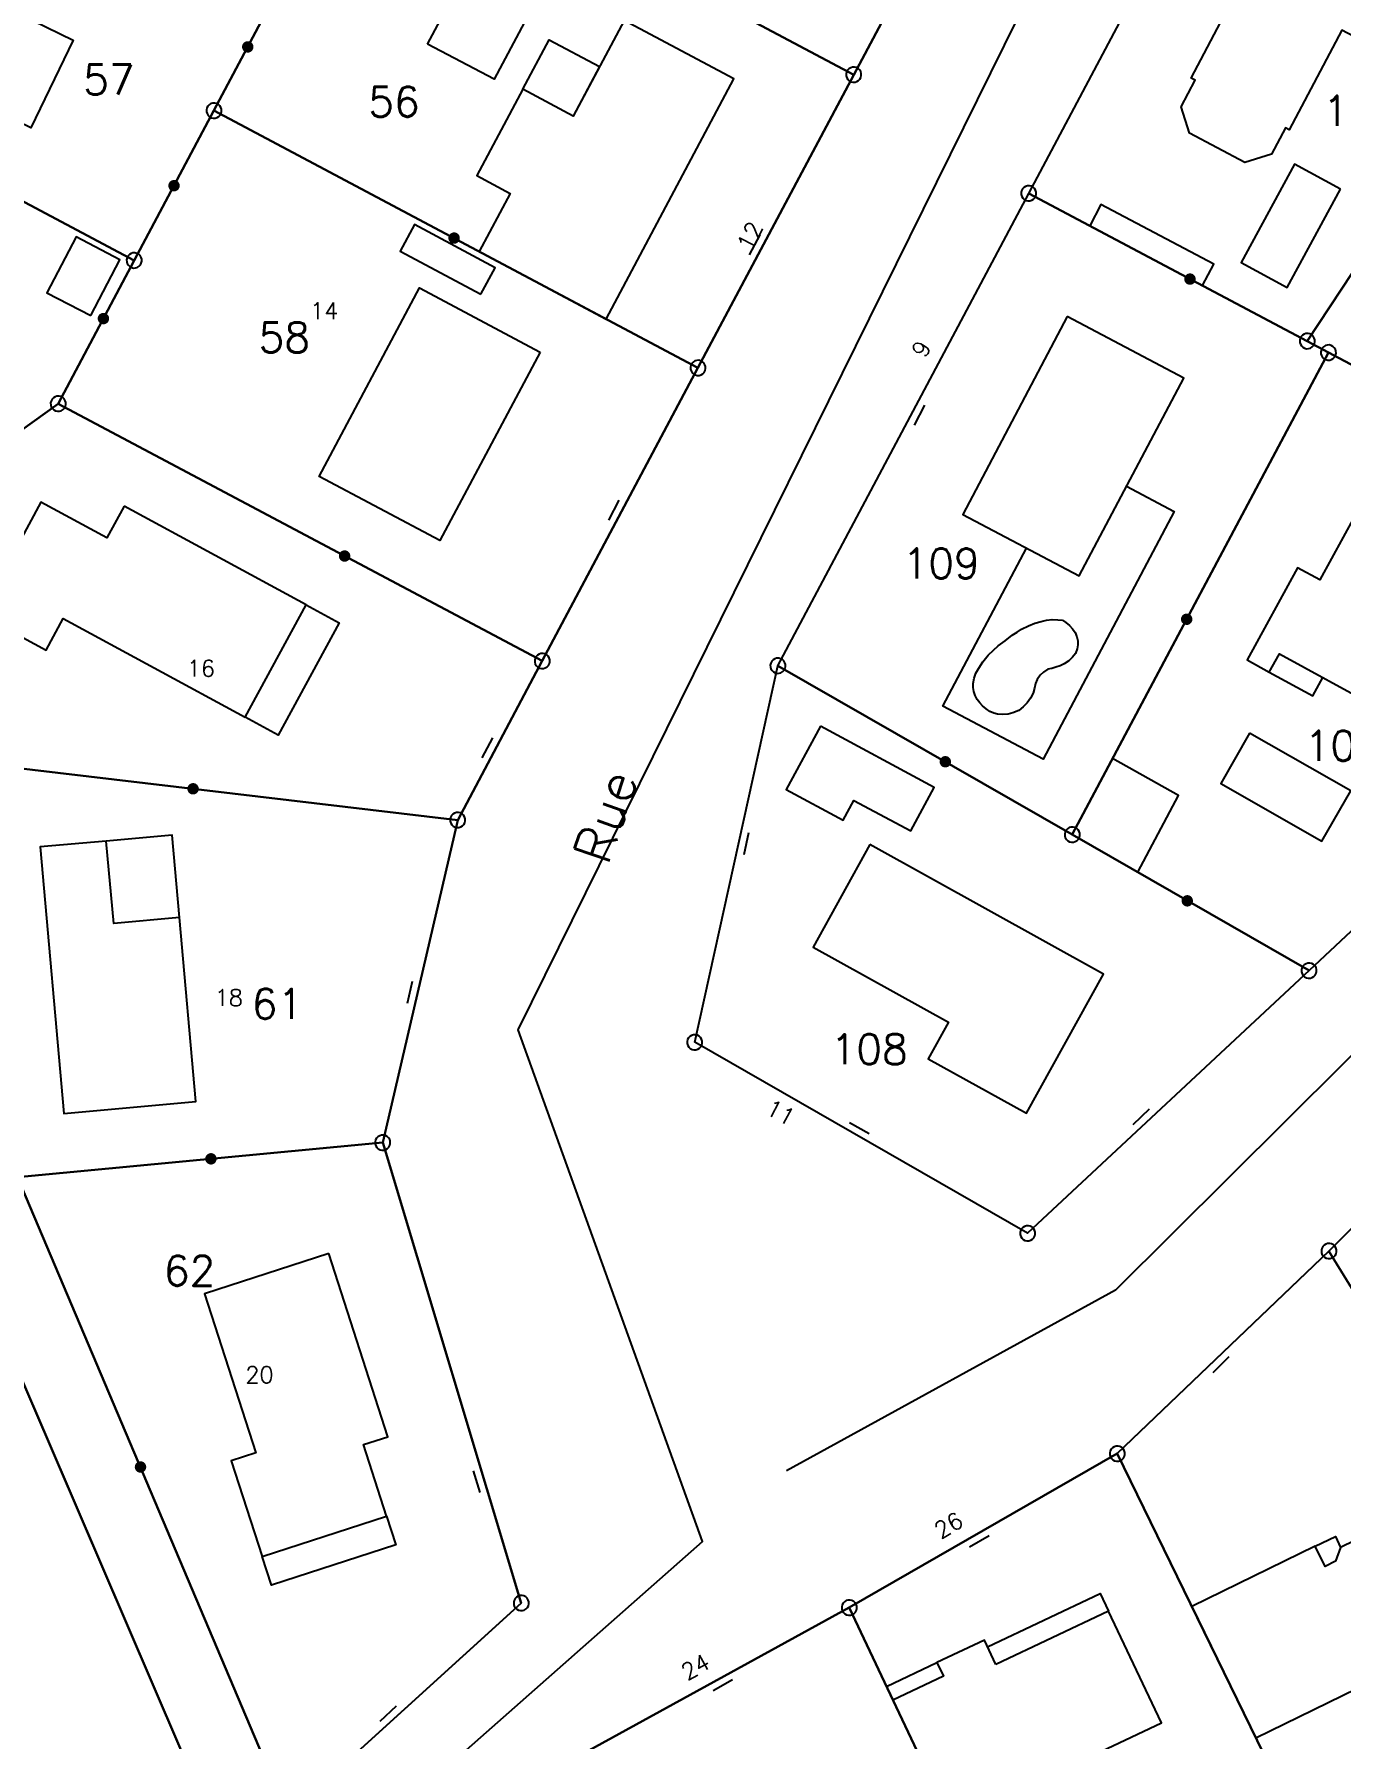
# Model space of a CAD drawing. Header units: metres. Extents: x 394605 to 1395358, y 4171135 to 6406139.
# Drawn here: x 1394534.4 to 1394621.4, y 4172288 to 4172401.5 of the extents above; entities that cross this region are included whole.
import ezdxf

# ---------------------------------------------------------------- set-up
doc = ezdxf.new("R2010")
doc.units = ezdxf.units.M
doc.header["$LTSCALE"] = 2
doc.layers.add('T-SECTION AH', color=3, linetype='Continuous')
doc.layers.add('T-SECTION AW', color=2, linetype='Continuous')
doc.styles.get("Standard").update_dxf_attribs({"font": 'txt.shx'})

# ---------------------------------------------------------------- blocks, each defined once
blk = doc.blocks.new('BORLIPRO')
blk.add_lwpolyline([(-0.07, 0.5), (-0.19, 0.47), (-0.31, 0.4), (-0.4, 0.31), (-0.47, 0.19), (-0.5, 0.07), (-0.5, -0.07), (-0.47, -0.19), (-0.4, -0.31), (-0.31, -0.4), (-0.19, -0.47), (-0.07, -0.5), (0.07, -0.5), (0.19, -0.47), (0.31, -0.4), (0.4, -0.31), (0.47, -0.19), (0.5, -0.07), (0.5, 0.07), (0.47, 0.19), (0.4, 0.31), (0.31, 0.4), (0.19, 0.47), (0.07, 0.5)], close=True)
blk = doc.blocks.new('CLOTMI')
at = {"const_width": 0.38}
blk.add_lwpolyline([(-0.19, 0, 1), (0.19, 0, 1)], format="xyb", close=True, dxfattribs=at)
blk = doc.blocks.new('MURNOMI')
blk.add_line((-0.75, 0.5), (0.75, 0.5))

msp = doc.modelspace()

# ---------------------------------------------------------------- linework, layer by layer
at = {"layer": 'T-SECTION AH', "color": 45, "flags": 128}
for points in [[(1394588.52, 4172183.89), (1394499.08, 4172392.08), (1394491.14, 4172403.95), (1394491.14, 4172403.95), (1394453.2, 4172446.13), (1394416.76, 4172486.13), (1394418.25, 4172486.72), (1394436.87, 4172493.51), (1394443.69, 4172496.49), (1394457.51, 4172510.71), (1394467.44, 4172521.7), (1394476.32, 4172532.23), (1394467.58, 4172549.02), (1394460.65, 4172562.73), (1394444.9, 4172553.05), (1394416.41, 4172596.95), (1394395.42, 4172584.6), (1394394.06, 4172586.72), (1394378.65, 4172610.2), (1394356.38, 4172596.63), (1394351.31, 4172593.4), (1394295.51, 4172557.94)], [(1394555.21, 4172280.23), (1394578.86, 4172301.13), (1394566.58, 4172335.19), (1394619.66, 4172442.66), (1394661.75, 4172472.29), (1394702.96, 4172500.62), (1394782.51, 4172562.02), (1394829.47, 4172488.07), (1394821.39, 4172471.47), (1394773.5, 4172430.64), (1394751.69, 4172417.36), (1394704.68, 4172404.96), (1394678.28, 4172396.04), (1394663.62, 4172383.86), (1394649.83, 4172367.03), (1394636.71, 4172348.02), (1394606.35, 4172317.86), (1394584.46, 4172305.83)], [(1394635.93, 4172335.82), (1394620.57, 4172320.46), (1394606.48, 4172306.97), (1394588.63, 4172296.72), (1394570.16, 4172286.58), (1394555.38, 4172273.11), (1394551.25, 4172282.89), (1394551.25, 4172282.89), (1394566.79, 4172297.02), (1394557.57, 4172327.68), (1394562.56, 4172349.16), (1394568.19, 4172359.75), (1394578.56, 4172379.27), (1394588.93, 4172398.79), (1394599.3, 4172418.3), (1394609.66, 4172437.82), (1394617.07, 4172451.77), (1394633.79, 4172462.75)], [(1394624.81, 4172344.33), (1394619.25, 4172339.13), (1394600.51, 4172321.64), (1394578.34, 4172334.36), (1394578.34, 4172334.36), (1394583.88, 4172359.43), (1394600.58, 4172390.89), (1394618.57, 4172424.76), (1394621.86, 4172430.93)], [(1394588.52, 4172183.89), (1394529.83, 4172320.49), (1394525.35, 4172330.94), (1394514.63, 4172355.89), (1394499.08, 4172392.08), (1394498.86, 4172392.61), (1394491.14, 4172403.95)], [(1394588.52, 4172183.89), (1394529.83, 4172320.49), (1394525.35, 4172330.94), (1394514.63, 4172355.89), (1394499.08, 4172392.08), (1394498.86, 4172392.61), (1394491.14, 4172403.95)], [(1394607.09, 4172371.39), (1394610.27, 4172369.7), (1394601.54, 4172353.21), (1394594.87, 4172356.74), (1394600.44, 4172367.27)], [(1394552.46, 4172363.49), (1394554.66, 4172362.3), (1394550.61, 4172354.82), (1394548.41, 4172356.02)], [(1394616.6, 4172359.01), (1394619.5, 4172357.42), (1394620.17, 4172358.66)], [(1394544.04, 4172342.68), (1394543.55, 4172348.15), (1394539.16, 4172347.76)], [(1394557.83, 4172302.8), (1394558.44, 4172300.9), (1394550.16, 4172298.22), (1394549.54, 4172300.13)], [(1394619.65, 4172300.8), (1394621, 4172301.46), (1394621.35, 4172300.73)], [(1394597.84, 4172294.1), (1394605.34, 4172297.65), (1394605.9, 4172296.48)], [(1394591.11, 4172291.47), (1394594.46, 4172293.06)]]:
    msp.add_lwpolyline(points, dxfattribs=at)
for points in [[(1394588.93, 4172398.79), (1394556.69, 4172415.91), (1394560.16, 4172422.44), (1394567.07, 4172435.44), (1394599.3, 4172418.3), (1394588.93, 4172398.79)], [(1394618.57, 4172424.76), (1394634.25, 4172411.19), (1394637.28, 4172408.57), (1394619.13, 4172381.05), (1394600.58, 4172390.89), (1394618.57, 4172424.76)], [(1394515.54, 4172423.03), (1394550.59, 4172404.43), (1394546.33, 4172396.4), (1394541.02, 4172386.42), (1394506, 4172405.07), (1394515.54, 4172423.03)], [(1394556.69, 4172415.91), (1394588.93, 4172398.79), (1394578.56, 4172379.27), (1394546.33, 4172396.4), (1394550.59, 4172404.43), (1394556.69, 4172415.91)], [(1394620.85, 4172414.81), (1394627.91, 4172411.1), (1394626.14, 4172407.74), (1394629.42, 4172406.02), (1394625.94, 4172399.39), (1394621.42, 4172401.76), (1394617.93, 4172395.12), (1394617.67, 4172395.26), (1394616.74, 4172393.49), (1394614.98, 4172392.94), (1394611.28, 4172394.89), (1394610.74, 4172396.65), (1394611.67, 4172398.42), (1394611.4, 4172398.55), (1394618.37, 4172411.82), (1394619.08, 4172411.45), (1394620.85, 4172414.81)], [(1394524.6, 4172413.13), (1394536.64, 4172407.28), (1394534.27, 4172402.39), (1394536.96, 4172401.09), (1394534.14, 4172395.26), (1394522.82, 4172400.76), (1394526.05, 4172407.43), (1394522.63, 4172409.09), (1394524.6, 4172413.13)], [(1394560.56, 4172400.83), (1394564.78, 4172408.78), (1394569.2, 4172406.44), (1394564.98, 4172398.49), (1394560.56, 4172400.83)], [(1394619.13, 4172381.05), (1394637.28, 4172408.57), (1394659.43, 4172389.4), (1394652.44, 4172382.29), (1394646.24, 4172374.49), (1394642.2, 4172368.8), (1394620.54, 4172380.29), (1394619.13, 4172381.05)], [(1394506, 4172405.07), (1394541.02, 4172386.42), (1394535.96, 4172376.88), (1394516.95, 4172363.25), (1394502.11, 4172397.77), (1394506, 4172405.07)], [(1394573.64, 4172402.4), (1394570.25, 4172396.03), (1394566.89, 4172397.82), (1394563.84, 4172392.07), (1394566.05, 4172390.89), (1394563.99, 4172387.01), (1394572.45, 4172382.52), (1394580.95, 4172398.51), (1394573.64, 4172402.4)], [(1394570.25, 4172396.03), (1394566.89, 4172397.82), (1394568.65, 4172401.12), (1394572.01, 4172399.33), (1394570.25, 4172396.03)], [(1394499.08, 4172392.08), (1394502.11, 4172397.77), (1394516.95, 4172363.25), (1394520.91, 4172354.07), (1394533.26, 4172325.38), (1394551.25, 4172282.89), (1394555.38, 4172273.11), (1394570.7, 4172236.83), (1394591.14, 4172188.41), (1394588.52, 4172183.89), (1394575.24, 4172214.8), (1394562.61, 4172244.19), (1394550.75, 4172271.81), (1394547.58, 4172279.18), (1394529.83, 4172320.49), (1394514.63, 4172355.89), (1394499.08, 4172392.08)], [(1394546.33, 4172396.4), (1394578.56, 4172379.27), (1394568.19, 4172359.75), (1394535.96, 4172376.88), (1394541.02, 4172386.42), (1394546.33, 4172396.4)], [(1394621.35, 4172391.17), (1394618.28, 4172392.84), (1394614.73, 4172386.28), (1394617.8, 4172384.62), (1394621.35, 4172391.17)], [(1394620.54, 4172380.29), (1394603.48, 4172348.19), (1394583.88, 4172359.43), (1394600.58, 4172390.89), (1394619.13, 4172381.05), (1394620.54, 4172380.29)], [(1394604.64, 4172388.73), (1394612.15, 4172384.75), (1394612.9, 4172386.17), (1394605.39, 4172390.15), (1394604.64, 4172388.73)], [(1394564.1, 4172384.17), (1394565.05, 4172385.94), (1394559.68, 4172388.81), (1394558.74, 4172387.04), (1394564.1, 4172384.17)], [(1394538.13, 4172382.76), (1394540.06, 4172386.47), (1394537.16, 4172387.99), (1394535.21, 4172384.27), (1394538.13, 4172382.76)], [(1394568.06, 4172380.31), (1394561.38, 4172367.77), (1394553.34, 4172372.04), (1394560.02, 4172384.59), (1394568.06, 4172380.31)], [(1394603.15, 4172382.68), (1394596.2, 4172369.51), (1394603.93, 4172365.42), (1394610.9, 4172378.59), (1394603.15, 4172382.68)], [(1394620.54, 4172380.29), (1394642.2, 4172368.8), (1394624.81, 4172344.33), (1394619.25, 4172339.13), (1394603.48, 4172348.19), (1394620.54, 4172380.29)], [(1394562.56, 4172349.16), (1394520.91, 4172354.07), (1394516.95, 4172363.25), (1394535.96, 4172376.88), (1394568.19, 4172359.75), (1394562.56, 4172349.16)], [(1394624.63, 4172373.68), (1394619.97, 4172365.15), (1394618.48, 4172365.96), (1394615.12, 4172359.82), (1394616.6, 4172359.01), (1394617.28, 4172360.23), (1394623.7, 4172356.72), (1394627.01, 4172362.78), (1394628.85, 4172361.77), (1394632.89, 4172369.15), (1394624.63, 4172373.68)], [(1394540.35, 4172370.06), (1394539.2, 4172367.95), (1394534.81, 4172370.33), (1394530.76, 4172362.84), (1394535.15, 4172360.46), (1394536.29, 4172362.57), (1394548.41, 4172356.02), (1394552.46, 4172363.49), (1394540.35, 4172370.06)], [(1394602.82, 4172362.46), (1394603.05, 4172362.32), (1394603.29, 4172362.11), (1394603.49, 4172361.9), (1394603.67, 4172361.65), (1394603.79, 4172361.35), (1394603.85, 4172361.09), (1394603.85, 4172360.83), (1394603.81, 4172360.57), (1394603.69, 4172360.25), (1394603.49, 4172360), (1394603.26, 4172359.77), (1394602.94, 4172359.55), (1394602.67, 4172359.42), (1394602.38, 4172359.34), (1394602.11, 4172359.26), (1394601.85, 4172359.2), (1394601.57, 4172359), (1394601.34, 4172358.8), (1394601.15, 4172358.52), (1394601.03, 4172358.25), (1394600.97, 4172357.94), (1394600.87, 4172357.6), (1394600.7, 4172357.27), (1394600.47, 4172356.97), (1394600.21, 4172356.7), (1394599.93, 4172356.46), (1394599.52, 4172356.29), (1394599.21, 4172356.21), (1394598.85, 4172356.19), (1394598.51, 4172356.22), (1394598.26, 4172356.28), (1394597.99, 4172356.38), (1394597.74, 4172356.56), (1394597.51, 4172356.77), (1394597.32, 4172356.97), (1394597.15, 4172357.18), (1394597.01, 4172357.46), (1394596.92, 4172357.71), (1394596.88, 4172357.99), (1394596.88, 4172358.26), (1394596.95, 4172358.61), (1394597.05, 4172358.94), (1394597.25, 4172359.28), (1394597.52, 4172359.69), (1394597.88, 4172360.13), (1394598.23, 4172360.46), (1394598.55, 4172360.75), (1394599.01, 4172361.1), (1394599.49, 4172361.48), (1394599.81, 4172361.68), (1394600.11, 4172361.88), (1394600.56, 4172362.09), (1394600.98, 4172362.26), (1394601.41, 4172362.38), (1394601.77, 4172362.46), (1394602.15, 4172362.52), (1394602.52, 4172362.5), (1394602.82, 4172362.46)], [(1394603.48, 4172348.19), (1394619.25, 4172339.13), (1394600.51, 4172321.64), (1394578.34, 4172334.36), (1394583.88, 4172359.43), (1394603.48, 4172348.19)], [(1394586.72, 4172355.41), (1394584.44, 4172351.19), (1394588.23, 4172349.15), (1394588.94, 4172350.47), (1394592.73, 4172348.43), (1394594.29, 4172351.32), (1394586.72, 4172355.41)], [(1394557.57, 4172327.68), (1394533.26, 4172325.38), (1394520.91, 4172354.07), (1394562.56, 4172349.16), (1394557.57, 4172327.68)], [(1394615.29, 4172354.95), (1394613.37, 4172351.6), (1394620.1, 4172347.75), (1394622.02, 4172351.11), (1394615.29, 4172354.95)], [(1394606.16, 4172353.25), (1394603.48, 4172348.19), (1394607.84, 4172345.68), (1394610.56, 4172350.79), (1394606.16, 4172353.25)], [(1394539.16, 4172347.76), (1394534.76, 4172347.37), (1394536.34, 4172329.62), (1394545.13, 4172330.41), (1394544.04, 4172342.68), (1394539.66, 4172342.28), (1394539.16, 4172347.76)], [(1394590, 4172347.52), (1394586.23, 4172340.7), (1394595.24, 4172335.71), (1394593.88, 4172333.27), (1394600.44, 4172329.63), (1394605.57, 4172338.89), (1394590, 4172347.52)], [(1394640.59, 4172287.96), (1394620.57, 4172320.46), (1394635.93, 4172335.82), (1394655.8, 4172303.15), (1394673.09, 4172274.77), (1394670.89, 4172272.79), (1394664.13, 4172266.65), (1394657.88, 4172259.92), (1394640.59, 4172287.96)], [(1394533.26, 4172325.38), (1394557.57, 4172327.68), (1394566.79, 4172297.02), (1394551.25, 4172282.89), (1394533.26, 4172325.38)], [(1394553.97, 4172320.29), (1394545.69, 4172317.61), (1394549.11, 4172307.03), (1394547.48, 4172306.5), (1394549.54, 4172300.13), (1394557.83, 4172302.8), (1394556.29, 4172307.57), (1394557.9, 4172308.08), (1394553.97, 4172320.29)], [(1394640.59, 4172287.96), (1394630.38, 4172277.76), (1394623.33, 4172272.39), (1394606.48, 4172306.97), (1394620.57, 4172320.46), (1394640.59, 4172287.96)], [(1394623.33, 4172272.39), (1394637.48, 4172243.39), (1394628.66, 4172237.39), (1394618.5, 4172233.63), (1394604.72, 4172262.71), (1394588.63, 4172296.72), (1394606.48, 4172306.97), (1394623.33, 4172272.39)], [(1394619.65, 4172300.8), (1394611.44, 4172296.8), (1394615.7, 4172288.05), (1394630.11, 4172295.08), (1394626.2, 4172303.1), (1394621.35, 4172300.73), (1394621.01, 4172299.8), (1394620.31, 4172299.45), (1394619.65, 4172300.8)], [(1394588.63, 4172296.72), (1394604.72, 4172262.71), (1394618.5, 4172233.63), (1394602.81, 4172220.73), (1394587.91, 4172250.76), (1394570.16, 4172286.58), (1394588.63, 4172296.72)], [(1394598.4, 4172292.92), (1394597.63, 4172294.55), (1394594.46, 4172293.06), (1394594.9, 4172292.16), (1394591.54, 4172290.56), (1394595.91, 4172281.33), (1394599.07, 4172282.83), (1394598.56, 4172283.91), (1394609.42, 4172289.05), (1394605.9, 4172296.48), (1394598.4, 4172292.92)]]:
    msp.add_lwpolyline(points, close=True, dxfattribs=at)
at = {"layer": 'T-SECTION AW', "color": 45, "flags": 128}
for points in [[(1394588.52, 4172183.89), (1394529.83, 4172320.49), (1394525.35, 4172330.94), (1394499.08, 4172392.08), (1394498.86, 4172392.61), (1394491.14, 4172403.95), (1394453.2, 4172446.13), (1394416.76, 4172486.13), (1394418.25, 4172486.72), (1394436.87, 4172493.51), (1394443.69, 4172496.49), (1394457.51, 4172510.71), (1394467.44, 4172521.7), (1394476.32, 4172532.23), (1394467.58, 4172549.02), (1394460.65, 4172562.73), (1394444.9, 4172553.05), (1394416.41, 4172596.95), (1394395.42, 4172584.6), (1394394.06, 4172586.72), (1394378.65, 4172610.2), (1394356.38, 4172596.63), (1394351.31, 4172593.4), (1394295.51, 4172557.94)], [(1394588.52, 4172183.89), (1394529.83, 4172320.49), (1394525.35, 4172330.94), (1394499.08, 4172392.08), (1394498.86, 4172392.61), (1394491.14, 4172403.95), (1394453.2, 4172446.13), (1394416.76, 4172486.13), (1394418.25, 4172486.72), (1394436.87, 4172493.51), (1394443.69, 4172496.49), (1394457.51, 4172510.71), (1394467.44, 4172521.7), (1394476.32, 4172532.23), (1394467.58, 4172549.02), (1394460.65, 4172562.73), (1394444.9, 4172553.05), (1394416.41, 4172596.95), (1394395.42, 4172584.6), (1394394.06, 4172586.72), (1394378.65, 4172610.2), (1394356.38, 4172596.63), (1394351.31, 4172593.4), (1394295.51, 4172557.94)], [(1394588.52, 4172183.89), (1394529.83, 4172320.49), (1394514.63, 4172355.89), (1394499.08, 4172392.08), (1394491.14, 4172403.95), (1394453.2, 4172446.13), (1394416.73, 4172486.16), (1394436.87, 4172493.51), (1394443.69, 4172496.49), (1394457.51, 4172510.71), (1394467.44, 4172521.7), (1394476.32, 4172532.23), (1394467.58, 4172549.02), (1394460.65, 4172562.73), (1394444.9, 4172553.05), (1394416.41, 4172596.95), (1394395.42, 4172584.6), (1394394.06, 4172586.72), (1394378.65, 4172610.2), (1394356.38, 4172596.63), (1394356.38, 4172596.63), (1394351.31, 4172593.4), (1394295.51, 4172557.94)]]:
    msp.add_lwpolyline(points, dxfattribs=at)
msp.add_lwpolyline([(1394512.19, 4172296.57), (1394529.83, 4172320.49), (1394547.58, 4172279.18), (1394524.21, 4172269.22), (1394512.19, 4172296.57)], close=True, dxfattribs=at)

# ---------------------------------------------------------------- block references
at = {"layer": 'T-SECTION AH', "color": 45}
for name, p, rotation in [('CLOTMI', (1394548.58, 4172400.64), 242.5), ('BORLIPRO', (1394588.93, 4172398.79), 31.8), ('BORLIPRO', (1394546.33, 4172396.4), 31.8), ('CLOTMI', (1394543.67, 4172391.4), 242.5), ('BORLIPRO', (1394600.58, 4172390.89), 31.8), ('CLOTMI', (1394562.32, 4172387.91), 152.5), ('MURNOMI', (1394582.79, 4172387.24), 62.50000000000001), ('BORLIPRO', (1394541.02, 4172386.42), 31.8), ('CLOTMI', (1394611.32, 4172385.18), 152.5), ('CLOTMI', (1394538.97, 4172382.55), 242.5), ('BORLIPRO', (1394619.13, 4172381.05), 31.8), ('BORLIPRO', (1394620.54, 4172380.29), 31.8), ('BORLIPRO', (1394578.56, 4172379.27), 31.8), ('BORLIPRO', (1394535.96, 4172376.88), 31.8), ('MURNOMI', (1394592.86, 4172376.35), 242.5), ('MURNOMI', (1394573.41, 4172369.57), 62.50000000000001), ('CLOTMI', (1394555.03, 4172366.74), 152.5), ('CLOTMI', (1394611.1, 4172362.53), 62.50000000000001), ('BORLIPRO', (1394568.19, 4172359.75), 31.8), ('BORLIPRO', (1394583.88, 4172359.43), 31.8), ('MURNOMI', (1394564.99, 4172353.73), 62.50000000000001), ('CLOTMI', (1394595.03, 4172353.04), 150.7), ('CLOTMI', (1394544.94, 4172351.24), 173.8), ('BORLIPRO', (1394562.56, 4172349.16), 31.8), ('BORLIPRO', (1394603.48, 4172348.19), 31.8), ('MURNOMI', (1394581.27, 4172347.67), 258.1), ('CLOTMI', (1394611.14, 4172343.78), 150.6), ('BORLIPRO', (1394619.25, 4172339.13), 31.8), ('MURNOMI', (1394559.87, 4172337.59), 77.4), ('BORLIPRO', (1394578.34, 4172334.36), 31.8), ('MURNOMI', (1394608.43, 4172329.04), 43.5), ('BORLIPRO', (1394557.57, 4172327.68), 31.8), ('MURNOMI', (1394589.05, 4172328.21), 330.7), ('CLOTMI', (1394546.13, 4172326.6), 185.9), ('BORLIPRO', (1394600.51, 4172321.64), 31.8), ('BORLIPRO', (1394620.57, 4172320.46), 31.8), ('MURNOMI', (1394613.02, 4172313.24), 224.3), ('BORLIPRO', (1394606.48, 4172306.97), 31.8), ('CLOTMI', (1394541.44, 4172306.08), 113.5), ('MURNOMI', (1394564.31, 4172305.25), 107.2), ('MURNOMI', (1394597.04, 4172301.55), 210.4), ('BORLIPRO', (1394566.79, 4172297.02), 31.8), ('BORLIPRO', (1394588.63, 4172296.72), 31.8), ('MURNOMI', (1394579.97, 4172291.97), 209.3), ('MURNOMI', (1394558.28, 4172289.29), 42.8)]:
    msp.add_blockref(name, p, dxfattribs=dict(at, rotation=rotation))

# ---------------------------------------------------------------- texts
for s, height, p in [('57', 2, (1394537.62, 4172397.47)), ('56', 2, (1394556.6, 4172395.99)), ('110', 2, (1394620.17, 4172395.39)), ('14', 1.1, (1394552.73, 4172382.52)), ('58', 2, (1394549.3, 4172380.3)), ('109', 2, (1394592.18, 4172365.25)), ('16', 1.1, (1394544.52, 4172358.71)), ('107', 2, (1394618.95, 4172353.11)), ('18', 1.1, (1394546.37, 4172336.78)), ('61', 2, (1394548.84, 4172335.92)), ('108', 2, (1394587.39, 4172332.9)), ('62', 2, (1394542.99, 4172318.15)), ('20', 1.1, (1394548.42, 4172311.67))]:
    msp.add_text(s, height=height, dxfattribs=at).set_placement(p)
for s, height, rotation, p in [('12', 1.1, 63.4, (1394582.08, 4172386.96)), ('9', 1.1, 62.5, (1394593.7, 4172379.86)), ('Rue', 2.5, 70.9, (1394572.56, 4172346.05)), ('11', 1.1, 331.5, (1394582.97, 4172329.65)), ('26', 1.1, 30.4, (1394594.71, 4172301.25)), ('24', 1.1, 29.3, (1394577.84, 4172291.83))]:
    msp.add_text(s, height=height, rotation=rotation, dxfattribs=at).set_placement(p)

doc.saveas('drawing.dxf')
